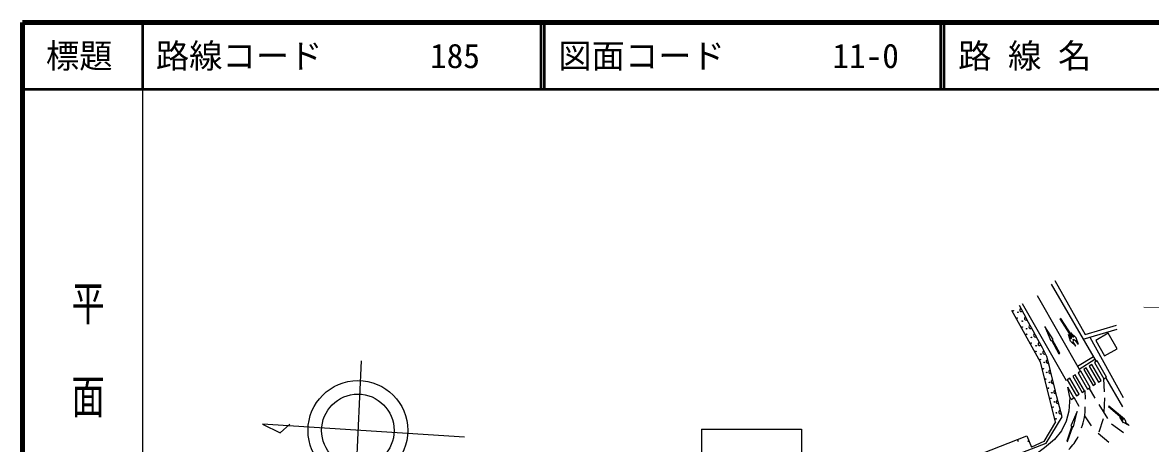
# Model space of a CAD drawing. Units: millimetres, scale not verified. Extents: x 40000 to 680000, y 20000 to 380000.
# Drawn here: x 40000 to 209236, y 316834 to 380000 of the extents above; entities that cross this region are included whole.
import ezdxf
from ezdxf.enums import TextEntityAlignment as Align

# ---------------------------------------------------------------- set-up
doc = ezdxf.new("R2010")
doc.units = ezdxf.units.MM
doc.header["$LTSCALE"] = 1000
for name, color, linetype, lineweight in [('M-BGD', 7, 'Continuous', 25), ('M-STR-HTXT', 7, 'Continuous', 13), ('M-STR-STRC', 7, 'Continuous', 25), ('M-TTL', 2, 'Continuous', 140), ('M-TTL-BAND', 7, 'Continuous', 25), ('M-TTL-LINE', 7, 'Continuous', 50)]:
    doc.layers.add(name, color=color, linetype=linetype, lineweight=lineweight)
doc.layers.add('M-TTL-TXT', color=7, linetype='Continuous')
doc.styles.add('@ＭＳ ゴシック', font='')
doc.styles.add('ＭＳ ゴシック', font='')
doc.styles.get('@ＭＳ ゴシック').set_extended_font_data('@MS Gothic')
doc.styles.get('ＭＳ ゴシック').set_extended_font_data('MS Gothic')

msp = doc.modelspace()

# ---------------------------------------------------------------- linework, layer by layer
at = {"layer": 'M-BGD'}
for p, q in [((194357, 340729), (201108, 329121)), ((194903, 341300), (199452, 333164)), ((192244, 339046), (198728, 327625)), ((190264, 336257), (189577, 337530)), ((189977, 337849), (196592, 326282)), ((190952, 334983), (190264, 336257)), ((191640, 333710), (190952, 334983)), ((192328, 332436), (191640, 333710)), ((199164, 332463), (204251, 334006)), ((199452, 333164), (204154, 334579)), ((193016, 331162), (192328, 332436)), ((200140, 332759), (205138, 323734)), ((202911, 333364), (201040, 332305)), ((201040, 332305), (202351, 329990)), ((204222, 331049), (202911, 333364)), ((193703, 329889), (193016, 331162)), ((202351, 329990), (204222, 331049)), ((90792, 329243), (89840, 308174)), ((194081, 328375), (193703, 329889)), ((194458, 326860), (194081, 328375)), ((200690, 329839), (198307, 328366)), ((198531, 327972), (200900, 329479)), ((200425, 328692), (200044, 328452)), ((200044, 328452), (201444, 326031)), ((201826, 326271), (200425, 328692)), ((201245, 329208), (200864, 328968)), ((200864, 328968), (202264, 326547)), ((202646, 326787), (201245, 329208)), ((194836, 325346), (194458, 326860)), ((197145, 326630), (196764, 326390)), ((198546, 324209), (197145, 326630)), ((197965, 327145), (197584, 326906)), ((197584, 326906), (198985, 324485)), ((199366, 324724), (197965, 327145)), ((198785, 327661), (198404, 327421)), ((198404, 327421), (199805, 325000)), ((200186, 325240), (198785, 327661)), ((199605, 328177), (199224, 327937)), ((199224, 327937), (200624, 325516)), ((201006, 325756), (199605, 328177)), ((202264, 326547), (202646, 326787)), ((205095, 322316), (202535, 326717)), ((195214, 323832), (194836, 325346)), ((196764, 326390), (198165, 323969)), ((197143, 323802), (196819, 325262)), ((197726, 323693), (196819, 325262)), ((199805, 325000), (200186, 325240)), ((200924, 323642), (200055, 325158)), ((200624, 325516), (201006, 325756)), ((201444, 326031), (201826, 326271)), ((202356, 324578), (202253, 326540)), ((195591, 322317), (195214, 323832)), ((197345, 323453), (197143, 323802)), ((197345, 323453), (197726, 323693)), ((198534, 322386), (197769, 323721)), ((198165, 323969), (198546, 324209)), ((198985, 324485), (199366, 324724)), ((199481, 323489), (199450, 324777)), ((202320, 323695), (202237, 321500)), ((195969, 320803), (195591, 322317)), ((201481, 322702), (202809, 320590)), ((200368, 319464), (199375, 320969)), ((202151, 320539), (201481, 318541)), ((201380, 318389), (203011, 317023)), ((203373, 319793), (205206, 318497))]:
    msp.add_line(p, q, dxfattribs=at)
for points in [[(194989, 320068), (192760, 329032), (188426, 336771)], [(197143, 323802), (196990, 321673), (196578, 320185), (195913, 318729), (194837, 317447), (193350, 316166), (191894, 315090), (184820, 312399), (160728, 303087), (139028, 294612), (128186, 290490), (127077, 290528), (122443, 288757)], [(132449, 292658), (137384, 294508), (138668, 295716), (148187, 299308), (160775, 304149), (174564, 309561), (185438, 313700), (193593, 316884), (195969, 320803)], [(194989, 320068), (193250, 317129), (191369, 316267)], [(106315, 317770), (76022, 319705), (78663, 318428), (80090, 319748)], [(130831, 294489), (166493, 308452), (190700, 317999), (191369, 316267)]]:
    msp.add_lwpolyline(points, dxfattribs=at)
for centre, radius in [((188656, 336749), 50), ((189222, 335626), 50), ((189352, 336515), 50), ((190006, 335189), 50), ((189998, 334300), 50), ((190653, 334049), 50), ((190637, 333209), 50), ((191316, 331883), 50), ((191372, 332756), 50), ((192035, 330655), 50), ((192092, 331503), 50), ((192779, 330250), 50), ((192690, 329418), 50), ((193304, 328998), 50), ((193142, 328052), 50), ((193668, 327502), 50), ((90320, 318792), 7480), ((193498, 326492), 50), ((193926, 325130), 50), ((194072, 325991), 50), ((90320, 318792), 5441), ((194314, 323614), 50), ((194436, 324451), 50), ((194618, 322293), 50), ((194836, 323057), 50), ((195042, 320523), 50), ((195127, 321432), 50), ((189366, 317206), 50), ((190916, 317170), 49)]:
    msp.add_circle(centre, radius, dxfattribs=at)
for centre, radius, start, end in [((189874, 336868), 247, 105.97739, 310.76584), ((190562, 335595), 247, 105.97664, 310.76659), ((191249, 334321), 247, 105.97664, 310.76659), ((191937, 333048), 247, 105.97664, 310.76659), ((192625, 331774), 247, 105.97817, 310.76715), ((193313, 330501), 247, 105.97907, 310.76513), ((193856, 329123), 263, 95.85496, 292.14327), ((194234, 327608), 263, 95.85496, 292.14327), ((194611, 326094), 263, 95.85496, 292.14327), ((194989, 324580), 263, 95.85257, 292.1462), ((195366, 323065), 263, 95.85211, 292.14665), ((195744, 321551), 263, 95.85436, 292.14654), ((192056, 321989), 7390, 337.65271, 2.59408), ((191541, 321417), 7732, 314.72466, 332.7321)]:
    msp.add_arc(centre, radius, start, end, dxfattribs=at)
at = {"layer": 'M-STR-HTXT'}
msp.add_line((234647, 337032), (208223, 337295), dxfattribs=at)
at = {"layer": 'M-STR-STRC'}
for p, q in [((195754, 335590), (195634, 335513)), ((195634, 335513), (197366, 332791)), ((195754, 335590), (197486, 332867)), ((194656, 332447), (193384, 334371)), ((193384, 334371), (194292, 332251)), ((198101, 332696), (197300, 333424)), ((197300, 333424), (197708, 332783)), ((194292, 332251), (194414, 332316)), ((194414, 332316), (195504, 330294)), ((194535, 332381), (194656, 332447)), ((195626, 330359), (194535, 332381)), ((197260, 332161), (196940, 333195)), ((196940, 333195), (197348, 332554)), ((198061, 331433), (197260, 332161)), ((198061, 331433), (197653, 332074)), ((198421, 331662), (198014, 332303)), ((198421, 331662), (198101, 332696)), ((195504, 330294), (195626, 330359)), ((198259, 321636), (197299, 319455)), ((197704, 319318), (198259, 321636)), ((203006, 322487), (202924, 322390)), ((202924, 322390), (204972, 320640)), ((203006, 322487), (205327, 320505)), ((205187, 319951), (204642, 320760)), ((205161, 320311), (204646, 320752)), ((204972, 320640), (205051, 320573)), ((206064, 319541), (205190, 319953)), ((205548, 319981), (206064, 319541)), ((141872, 318986), (141872, 306986)), ((141872, 318986), (156872, 318986)), ((156872, 318986), (156872, 306986)), ((197434, 319409), (196677, 317160)), ((196812, 317114), (197569, 319364)), ((197299, 319455), (197434, 319409)), ((197569, 319364), (197704, 319318)), ((196677, 317160), (196812, 317114))]:
    msp.add_line(p, q, dxfattribs=at)
for centre, radius, start, end in [((196899, 332708), 474, 341.11384, 10.07245), ((197759, 333255), 474, 234.85428, 263.81034), ((196726, 332276), 949, 347.71646, 11.73796), ((198224, 333229), 949, 233.19304, 257.20094), ((204738, 320287), 424, 3.33998, 42.53065), ((204702, 319932), 848, 3.33718, 42.53052)]:
    msp.add_arc(centre, radius, start, end, dxfattribs=at)
at = {"layer": 'M-TTL'}
for p, q in [((40000, 380000), (40000, 20000)), ((680000, 380000), (40000, 380000))]:
    msp.add_line(p, q, dxfattribs=at)
at = {"layer": 'M-TTL-BAND'}
msp.add_line((58000, 370000), (58000, 20000), dxfattribs=at)
at = {"layer": 'M-TTL-LINE'}
for p, q in [((58000, 380000), (58000, 370000)), ((117750, 380000), (117750, 370000)), ((118250, 380000), (118250, 370000)), ((177750, 380000), (177750, 370000)), ((178250, 380000), (178250, 370000)), ((40000, 370000), (680000, 370000))]:
    msp.add_line(p, q, dxfattribs=at)

# ---------------------------------------------------------------- texts
at = {"layer": 'M-TTL-BAND', "style": '@ＭＳ ゴシック', "width": 1.4}
msp.add_text('平  面  図', height=3666, rotation=270, dxfattribs=at).set_placement((49777, 306475), align=Align.MIDDLE_RIGHT)
at = {"layer": 'M-TTL-TXT', "style": 'ＭＳ ゴシック'}
msp.add_text('標題', height=3666, dxfattribs=at).set_placement((48500, 375000), align=Align.MIDDLE_CENTER)
for s, p in [('路線コード', (60000, 375000)), ('185', (101142, 375000)), ('図面コード', (120380, 375000)), ('11-0', (161521, 375000)), ('路 線 名', (180380, 375000))]:
    msp.add_text(s, height=3666, dxfattribs=at).set_placement(p, align=Align.MIDDLE_LEFT)

doc.saveas('drawing.dxf')
